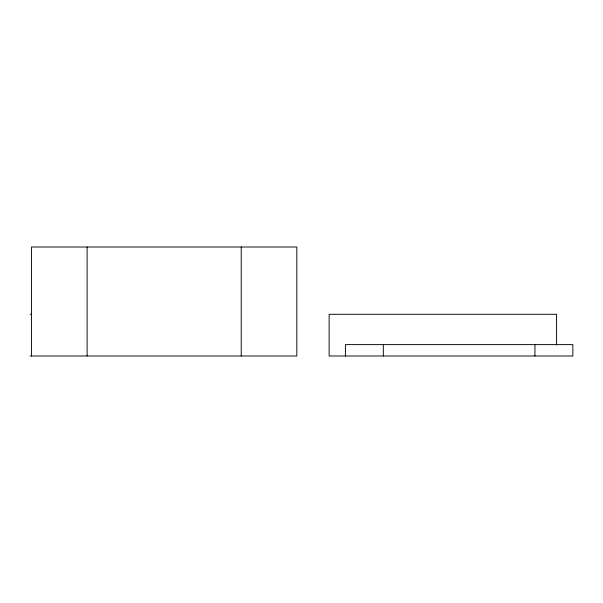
<?xml version="1.0" encoding="UTF-8"?>
<svg xmlns="http://www.w3.org/2000/svg" width="603" height="603" viewBox="0 0 603 603"><rect width="100%" height="100%" fill="white"/><g stroke="black" fill="none" stroke-linecap="round" stroke-linejoin="round"><path stroke-width="0.9" d="M30.15 314.291L31.439 314.291M30.15 355.989L296.834 355.989L296.834 247.011L31.492 247.011L31.492 355.989M556.577 344.871L556.577 314.291L329.14 314.291L329.14 355.989L572.85 355.989L572.85 344.615L345.413 344.615L345.413 355.989M534.944 344.615L534.944 355.989M383.32 344.615L383.32 355.989M241.223 247.011L241.223 355.989M87.111 247.011L87.111 355.989"/></g></svg>
